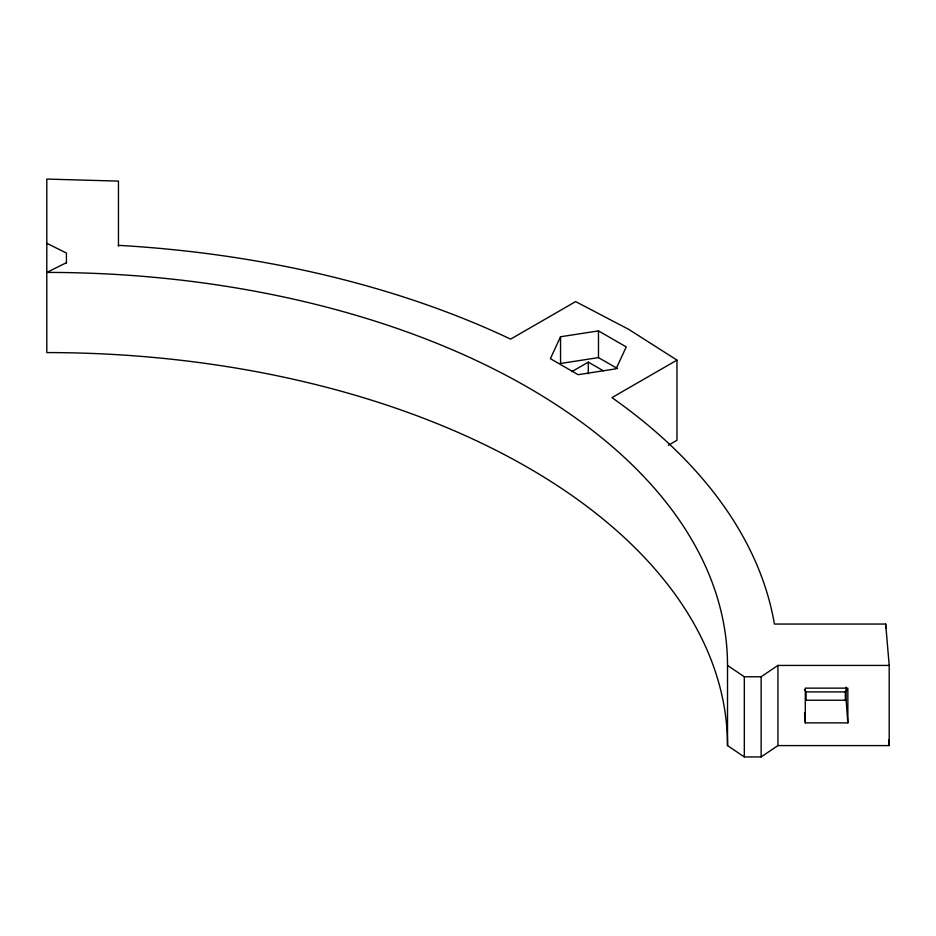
<?xml version="1.0" encoding="UTF-8"?>
<svg xmlns="http://www.w3.org/2000/svg" width="936" height="936" viewBox="0 0 936 936"><rect width="100%" height="100%" fill="white"/><g stroke="black" fill="none" stroke-linecap="round" stroke-linejoin="round"><path stroke-width="1.4" d="M560.547 336.761L550.38 358.652L578.144 374.692L616.087 368.819L626.242 346.917L598.478 330.888L560.547 336.761L560.547 363.472L598.478 357.61L617.409 368.538M845.337 700.537L845.337 691.903L846.975 689.586M66.433 262.712L46.8 272.411A680.718 393.015 0 0 1 727.518 665.426L744.319 676.763L761.132 676.763L777.933 665.426L889.2 665.426L889.2 745.594L777.933 745.594L761.132 756.932L744.319 756.932L727.518 745.594A680.718 393.015 0 0 0 46.8 352.579L46.8 179.069L118.462 181.104L118.462 246.262M572.013 371.545L588.311 362.138L603.357 370.82M118.462 245.349A731.121 422.113 0 0 1 510.623 339.125L575.628 301.603L628.793 329.413L676.974 360.114L611.968 397.636A731.121 422.113 0 0 1 774.411 624.055L885.678 624.055L889.2 665.426M668.456 445.197L676.974 440.271L676.974 360.114M804.433 689.586L806.072 691.903L845.337 691.903M806.072 700.21L846.097 700.21L847.852 722.873L805.311 722.873L804.539 712.963M46.8 243.313L66.433 253.012L66.433 263.215M888.709 739.885L889.2 745.594M885.678 624.055L885.678 628.267M847.852 722.873L847.852 688.135L805.311 688.135L805.311 722.873M846.097 687.176L846.097 700.21M806.072 691.903L806.072 700.537M777.933 665.426L777.933 745.594M761.132 676.763L761.132 756.932M744.319 676.763L744.319 756.932M727.518 665.426L727.518 745.594M598.478 330.888L598.478 357.61M588.311 362.138L588.311 373.698"/></g></svg>
